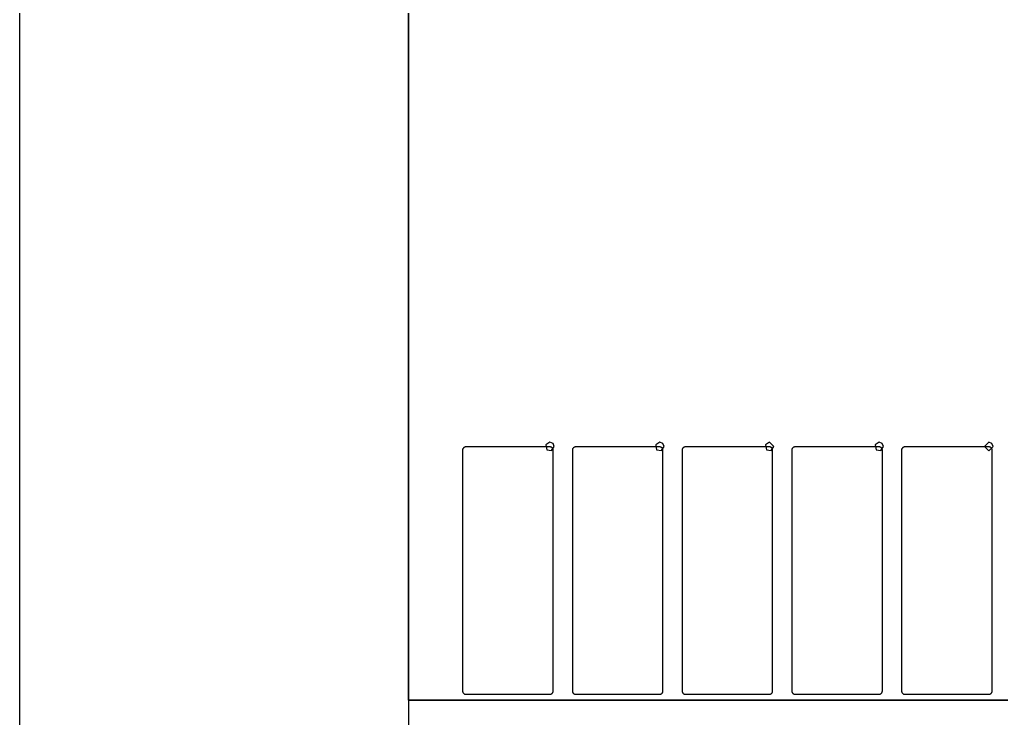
# Model space of a CAD drawing. Extents: x 114 to 258, y 8 to 198.
# Drawn here: x 137.55 to 160.27, y 24.89 to 41.05 of the extents above; entities that cross this region are included whole.
import ezdxf

# ---------------------------------------------------------------- set-up
doc = ezdxf.new("R2010")
doc.units = 0

msp = doc.modelspace()

# ---------------------------------------------------------------- linework, layer by layer
at = {"layer": 'Layer 1', "color": 7}
for points in [[(137.54862, 47.30984), (137.54862, 9.32414)], [(146.54784, 25.30836), (146.54784, 47.30984)], [(146.54784, 47.30984), (146.54784, 25.30836)], [(147.8153, 31.13004), (147.81784, 31.13766)], [(147.8153, 31.13004), (147.81784, 31.13766)], [(147.81784, 31.13766), (147.82292, 31.14274)], [(147.81784, 31.13766), (147.82292, 31.14274)], [(147.82292, 31.14274), (147.828, 31.14782)], [(147.82292, 31.14274), (147.828, 31.14782)], [(147.828, 31.14782), (147.83308, 31.15544)], [(147.828, 31.14782), (147.83308, 31.15544)], [(147.83308, 31.15544), (147.83816, 31.16052)], [(147.83308, 31.15544), (147.83816, 31.16052)], [(147.83816, 31.16052), (147.84324, 31.16306)], [(147.83816, 31.16052), (147.84324, 31.16306)], [(147.84324, 31.16306), (147.84832, 31.16814)], [(147.84324, 31.16306), (147.84832, 31.16814)], [(147.84832, 31.16814), (147.85594, 31.17068)], [(147.84832, 31.16814), (147.85594, 31.17068)], [(147.85594, 31.17068), (147.86356, 31.17322)], [(147.85594, 31.17068), (147.86356, 31.17322)], [(147.86356, 31.17322), (147.87118, 31.17576)], [(147.86356, 31.17322), (147.87118, 31.17576)], [(147.87118, 31.17576), (147.8788, 31.17576)], [(147.87118, 31.17576), (147.8788, 31.17576)], [(147.8788, 31.17576), (147.88388, 31.17576)], [(147.8788, 31.17576), (147.88388, 31.17576)], [(147.88388, 31.17576), (149.81428, 31.17576)], [(147.88388, 31.17576), (149.81428, 31.17576)], [(149.823932, 31.274998), (149.731544, 31.213266), (149.753221, 31.104287), (149.8622, 31.08261), (149.923932, 31.174998), (149.894643, 31.245709), (149.823932, 31.274998), (149.823932, 31.274998)], [(149.823932, 31.274998), (149.731544, 31.213266), (149.753221, 31.104287), (149.8622, 31.08261), (149.923932, 31.174998), (149.894643, 31.245709), (149.823932, 31.274998), (149.823932, 31.274998)], [(149.81428, 31.17576), (149.8219, 31.17576)], [(149.81428, 31.17576), (149.8219, 31.17576)], [(149.8219, 31.17576), (149.82952, 31.17576)], [(149.8219, 31.17576), (149.82952, 31.17576)], [(149.82952, 31.17576), (149.83714, 31.17322)], [(149.82952, 31.17576), (149.83714, 31.17322)], [(149.83714, 31.17322), (149.84476, 31.17068)], [(149.83714, 31.17322), (149.84476, 31.17068)], [(149.84476, 31.17068), (149.84984, 31.16814)], [(149.84476, 31.17068), (149.84984, 31.16814)], [(149.84984, 31.16814), (149.85746, 31.16306)], [(149.84984, 31.16814), (149.85746, 31.16306)], [(149.85746, 31.16306), (149.86254, 31.16052)], [(149.85746, 31.16306), (149.86254, 31.16052)], [(149.86254, 31.16052), (149.86762, 31.15544)], [(149.86254, 31.16052), (149.86762, 31.15544)], [(149.86762, 31.15544), (149.8727, 31.14782)], [(149.86762, 31.15544), (149.8727, 31.14782)], [(149.8727, 31.14782), (149.87778, 31.14274)], [(149.8727, 31.14782), (149.87778, 31.14274)], [(149.87778, 31.14274), (149.88032, 31.13766)], [(149.87778, 31.14274), (149.88032, 31.13766)], [(149.88032, 31.13766), (149.8854, 31.13004)], [(149.88032, 31.13766), (149.8854, 31.13004)], [(150.3553, 31.13004), (150.35784, 31.13766)], [(150.3553, 31.13004), (150.35784, 31.13766)], [(150.35784, 31.13766), (150.36292, 31.14274)], [(150.35784, 31.13766), (150.36292, 31.14274)], [(150.36292, 31.14274), (150.368, 31.14782)], [(150.36292, 31.14274), (150.368, 31.14782)], [(150.368, 31.14782), (150.37308, 31.15544)], [(150.368, 31.14782), (150.37308, 31.15544)], [(150.37308, 31.15544), (150.37816, 31.16052)], [(150.37308, 31.15544), (150.37816, 31.16052)], [(150.37816, 31.16052), (150.38324, 31.16306)], [(150.37816, 31.16052), (150.38324, 31.16306)], [(150.38324, 31.16306), (150.38832, 31.16814)], [(150.38324, 31.16306), (150.38832, 31.16814)], [(150.38832, 31.16814), (150.39594, 31.17068)], [(150.38832, 31.16814), (150.39594, 31.17068)], [(150.39594, 31.17068), (150.40356, 31.17322)], [(150.39594, 31.17068), (150.40356, 31.17322)], [(150.40356, 31.17322), (150.41118, 31.17576)], [(150.40356, 31.17322), (150.41118, 31.17576)], [(150.41118, 31.17576), (150.4188, 31.17576)], [(150.41118, 31.17576), (150.4188, 31.17576)], [(150.4188, 31.17576), (150.42388, 31.17576)], [(150.4188, 31.17576), (150.42388, 31.17576)], [(150.42388, 31.17576), (152.35428, 31.17576)], [(150.42388, 31.17576), (152.35428, 31.17576)], [(152.363932, 31.274998), (152.271544, 31.213266), (152.293221, 31.104287), (152.4022, 31.08261), (152.463932, 31.174998), (152.434643, 31.245709), (152.363932, 31.274998), (152.363932, 31.274998)], [(152.363932, 31.274998), (152.271544, 31.213266), (152.293221, 31.104287), (152.4022, 31.08261), (152.463932, 31.174998), (152.434643, 31.245709), (152.363932, 31.274998), (152.363932, 31.274998)], [(152.35428, 31.17576), (152.3619, 31.17576)], [(152.35428, 31.17576), (152.3619, 31.17576)], [(152.3619, 31.17576), (152.36952, 31.17576)], [(152.3619, 31.17576), (152.36952, 31.17576)], [(152.36952, 31.17576), (152.37714, 31.17322)], [(152.36952, 31.17576), (152.37714, 31.17322)], [(152.37714, 31.17322), (152.38476, 31.17068)], [(152.37714, 31.17322), (152.38476, 31.17068)], [(152.38476, 31.17068), (152.38984, 31.16814)], [(152.38476, 31.17068), (152.38984, 31.16814)], [(152.38984, 31.16814), (152.39746, 31.16306)], [(152.38984, 31.16814), (152.39746, 31.16306)], [(152.39746, 31.16306), (152.40254, 31.16052)], [(152.39746, 31.16306), (152.40254, 31.16052)], [(152.40254, 31.16052), (152.40762, 31.15544)], [(152.40254, 31.16052), (152.40762, 31.15544)], [(152.40762, 31.15544), (152.4127, 31.14782)], [(152.40762, 31.15544), (152.4127, 31.14782)], [(152.4127, 31.14782), (152.41778, 31.14274)], [(152.4127, 31.14782), (152.41778, 31.14274)], [(152.41778, 31.14274), (152.42032, 31.13766)], [(152.41778, 31.14274), (152.42032, 31.13766)], [(152.42032, 31.13766), (152.4254, 31.13004)], [(152.42032, 31.13766), (152.4254, 31.13004)], [(152.8953, 31.13004), (152.89784, 31.13766)], [(152.8953, 31.13004), (152.89784, 31.13766)], [(152.89784, 31.13766), (152.90292, 31.14274)], [(152.89784, 31.13766), (152.90292, 31.14274)], [(152.90292, 31.14274), (152.908, 31.14782)], [(152.90292, 31.14274), (152.908, 31.14782)], [(152.908, 31.14782), (152.91308, 31.15544)], [(152.908, 31.14782), (152.91308, 31.15544)], [(152.91308, 31.15544), (152.91816, 31.16052)], [(152.91308, 31.15544), (152.91816, 31.16052)], [(152.91816, 31.16052), (152.92324, 31.16306)], [(152.91816, 31.16052), (152.92324, 31.16306)], [(152.92324, 31.16306), (152.92832, 31.16814)], [(152.92324, 31.16306), (152.92832, 31.16814)], [(152.92832, 31.16814), (152.93594, 31.17068)], [(152.92832, 31.16814), (152.93594, 31.17068)], [(152.93594, 31.17068), (152.94356, 31.17322)], [(152.93594, 31.17068), (152.94356, 31.17322)], [(152.94356, 31.17322), (152.95118, 31.17576)], [(152.94356, 31.17322), (152.95118, 31.17576)], [(152.95118, 31.17576), (152.9588, 31.17576)], [(152.95118, 31.17576), (152.9588, 31.17576)], [(152.9588, 31.17576), (152.96388, 31.17576)], [(152.9588, 31.17576), (152.96388, 31.17576)], [(152.96388, 31.17576), (154.89428, 31.17576)], [(152.96388, 31.17576), (154.89428, 31.17576)], [(154.903932, 31.274998), (154.811544, 31.213266), (154.833221, 31.104287), (154.9422, 31.08261), (155.003932, 31.174998), (154.903932, 31.274998), (154.903932, 31.274998)], [(154.903932, 31.274998), (154.811544, 31.213266), (154.833221, 31.104287), (154.9422, 31.08261), (155.003932, 31.174998), (154.903932, 31.274998), (154.903932, 31.274998)], [(154.89428, 31.17576), (154.9019, 31.17576)], [(154.89428, 31.17576), (154.9019, 31.17576)], [(154.9019, 31.17576), (154.90952, 31.17576)], [(154.9019, 31.17576), (154.90952, 31.17576)], [(154.90952, 31.17576), (154.91714, 31.17322)], [(154.90952, 31.17576), (154.91714, 31.17322)], [(154.91714, 31.17322), (154.92476, 31.17068)], [(154.91714, 31.17322), (154.92476, 31.17068)], [(154.92476, 31.17068), (154.92984, 31.16814)], [(154.92476, 31.17068), (154.92984, 31.16814)], [(154.92984, 31.16814), (154.93746, 31.16306)], [(154.92984, 31.16814), (154.93746, 31.16306)], [(154.93746, 31.16306), (154.94254, 31.16052)], [(154.93746, 31.16306), (154.94254, 31.16052)], [(154.94254, 31.16052), (154.94762, 31.15544)], [(154.94254, 31.16052), (154.94762, 31.15544)], [(154.94762, 31.15544), (154.9527, 31.14782)], [(154.94762, 31.15544), (154.9527, 31.14782)], [(154.9527, 31.14782), (154.95778, 31.14274)], [(154.9527, 31.14782), (154.95778, 31.14274)], [(154.95778, 31.14274), (154.96032, 31.13766)], [(154.95778, 31.14274), (154.96032, 31.13766)], [(154.96032, 31.13766), (154.9654, 31.13004)], [(154.96032, 31.13766), (154.9654, 31.13004)], [(155.4353, 31.13004), (155.43784, 31.13766)], [(155.4353, 31.13004), (155.43784, 31.13766)], [(155.43784, 31.13766), (155.44292, 31.14274)], [(155.43784, 31.13766), (155.44292, 31.14274)], [(155.44292, 31.14274), (155.448, 31.14782)], [(155.44292, 31.14274), (155.448, 31.14782)], [(155.448, 31.14782), (155.45308, 31.15544)], [(155.448, 31.14782), (155.45308, 31.15544)], [(155.45308, 31.15544), (155.45816, 31.16052)], [(155.45308, 31.15544), (155.45816, 31.16052)], [(155.45816, 31.16052), (155.46324, 31.16306)], [(155.45816, 31.16052), (155.46324, 31.16306)], [(155.46324, 31.16306), (155.46832, 31.16814)], [(155.46324, 31.16306), (155.46832, 31.16814)], [(155.46832, 31.16814), (155.47594, 31.17068)], [(155.46832, 31.16814), (155.47594, 31.17068)], [(155.47594, 31.17068), (155.48356, 31.17322)], [(155.47594, 31.17068), (155.48356, 31.17322)], [(155.48356, 31.17322), (155.49118, 31.17576)], [(155.48356, 31.17322), (155.49118, 31.17576)], [(155.49118, 31.17576), (155.4988, 31.17576)], [(155.49118, 31.17576), (155.4988, 31.17576)], [(155.4988, 31.17576), (155.50388, 31.17576)], [(155.4988, 31.17576), (155.50388, 31.17576)], [(155.50388, 31.17576), (157.43428, 31.17576)], [(155.50388, 31.17576), (157.43428, 31.17576)], [(157.443932, 31.274998), (157.351544, 31.213266), (157.373221, 31.104287), (157.4822, 31.08261), (157.543932, 31.174998), (157.514643, 31.245709), (157.443932, 31.274998), (157.443932, 31.274998)], [(157.443932, 31.274998), (157.351544, 31.213266), (157.373221, 31.104287), (157.4822, 31.08261), (157.543932, 31.174998), (157.514643, 31.245709), (157.443932, 31.274998), (157.443932, 31.274998)], [(157.43428, 31.17576), (157.4419, 31.17576)], [(157.43428, 31.17576), (157.4419, 31.17576)], [(157.4419, 31.17576), (157.44952, 31.17576)], [(157.4419, 31.17576), (157.44952, 31.17576)], [(157.44952, 31.17576), (157.45714, 31.17322)], [(157.44952, 31.17576), (157.45714, 31.17322)], [(157.45714, 31.17322), (157.46476, 31.17068)], [(157.45714, 31.17322), (157.46476, 31.17068)], [(157.46476, 31.17068), (157.46984, 31.16814)], [(157.46476, 31.17068), (157.46984, 31.16814)], [(157.46984, 31.16814), (157.47746, 31.16306)], [(157.46984, 31.16814), (157.47746, 31.16306)], [(157.47746, 31.16306), (157.48254, 31.16052)], [(157.47746, 31.16306), (157.48254, 31.16052)], [(157.48254, 31.16052), (157.48762, 31.15544)], [(157.48254, 31.16052), (157.48762, 31.15544)], [(157.48762, 31.15544), (157.4927, 31.14782)], [(157.48762, 31.15544), (157.4927, 31.14782)], [(157.4927, 31.14782), (157.49778, 31.14274)], [(157.4927, 31.14782), (157.49778, 31.14274)], [(157.49778, 31.14274), (157.50032, 31.13766)], [(157.49778, 31.14274), (157.50032, 31.13766)], [(157.50032, 31.13766), (157.5054, 31.13004)], [(157.50032, 31.13766), (157.5054, 31.13004)], [(157.9753, 31.13004), (157.97784, 31.13766)], [(157.9753, 31.13004), (157.97784, 31.13766)], [(157.97784, 31.13766), (157.98292, 31.14274)], [(157.97784, 31.13766), (157.98292, 31.14274)], [(157.98292, 31.14274), (157.988, 31.14782)], [(157.98292, 31.14274), (157.988, 31.14782)], [(157.988, 31.14782), (157.99308, 31.15544)], [(157.988, 31.14782), (157.99308, 31.15544)], [(157.99308, 31.15544), (157.99816, 31.16052)], [(157.99308, 31.15544), (157.99816, 31.16052)], [(157.99816, 31.16052), (158.00324, 31.16306)], [(157.99816, 31.16052), (158.00324, 31.16306)], [(158.00324, 31.16306), (158.00832, 31.16814)], [(158.00324, 31.16306), (158.00832, 31.16814)], [(158.00832, 31.16814), (158.01594, 31.17068)], [(158.00832, 31.16814), (158.01594, 31.17068)], [(158.01594, 31.17068), (158.02356, 31.17322)], [(158.01594, 31.17068), (158.02356, 31.17322)], [(158.02356, 31.17322), (158.03118, 31.17576)], [(158.02356, 31.17322), (158.03118, 31.17576)], [(158.03118, 31.17576), (158.0388, 31.17576)], [(158.03118, 31.17576), (158.0388, 31.17576)], [(158.0388, 31.17576), (158.04388, 31.17576)], [(158.0388, 31.17576), (158.04388, 31.17576)], [(158.04388, 31.17576), (159.97428, 31.17576)], [(158.04388, 31.17576), (159.97428, 31.17576)], [(159.983932, 31.274998), (159.883932, 31.174998), (159.983932, 31.074998), (160.083932, 31.174998), (160.054643, 31.245709), (159.983932, 31.274998), (159.983932, 31.274998)], [(159.983932, 31.274998), (159.883932, 31.174998), (159.983932, 31.074998), (160.083932, 31.174998), (160.054643, 31.245709), (159.983932, 31.274998), (159.983932, 31.274998)], [(159.97428, 31.17576), (159.9819, 31.17576)], [(159.97428, 31.17576), (159.9819, 31.17576)], [(159.9819, 31.17576), (159.98952, 31.17576)], [(159.9819, 31.17576), (159.98952, 31.17576)], [(159.98952, 31.17576), (159.99714, 31.17322)], [(159.98952, 31.17576), (159.99714, 31.17322)], [(159.99714, 31.17322), (160.00476, 31.17068)], [(159.99714, 31.17322), (160.00476, 31.17068)], [(160.00476, 31.17068), (160.00984, 31.16814)], [(160.00476, 31.17068), (160.00984, 31.16814)], [(160.00984, 31.16814), (160.01746, 31.16306)], [(160.00984, 31.16814), (160.01746, 31.16306)], [(160.01746, 31.16306), (160.02254, 31.16052)], [(160.01746, 31.16306), (160.02254, 31.16052)], [(160.02254, 31.16052), (160.02762, 31.15544)], [(160.02254, 31.16052), (160.02762, 31.15544)], [(160.02762, 31.15544), (160.0327, 31.14782)], [(160.02762, 31.15544), (160.0327, 31.14782)], [(160.0327, 31.14782), (160.03778, 31.14274)], [(160.0327, 31.14782), (160.03778, 31.14274)], [(160.03778, 31.14274), (160.04032, 31.13766)], [(160.03778, 31.14274), (160.04032, 31.13766)], [(160.04032, 31.13766), (160.0454, 31.13004)], [(160.04032, 31.13766), (160.0454, 31.13004)], [(147.81022, 31.1148), (147.81276, 31.12242)], [(147.81022, 31.1148), (147.81276, 31.12242)], [(147.81022, 31.10972), (147.81022, 31.1148)], [(147.81022, 31.10972), (147.81022, 31.1148)], [(147.81022, 31.1021), (147.81022, 31.10972)], [(147.81022, 31.1021), (147.81022, 31.10972)], [(147.81022, 25.5141), (147.81022, 31.1021)], [(147.81022, 25.5141), (147.81022, 31.1021)], [(147.81276, 31.12242), (147.8153, 31.13004)], [(147.81276, 31.12242), (147.8153, 31.13004)], [(149.8854, 31.13004), (149.88794, 31.12242)], [(149.8854, 31.13004), (149.88794, 31.12242)], [(149.88794, 31.12242), (149.88794, 31.1148)], [(149.88794, 31.12242), (149.88794, 31.1148)], [(149.88794, 31.1148), (149.89048, 31.10972)], [(149.88794, 31.1148), (149.89048, 31.10972)], [(149.89048, 31.10972), (149.89048, 31.1021)], [(149.89048, 31.10972), (149.89048, 31.1021)], [(149.89048, 31.1021), (149.89048, 25.5141)], [(149.89048, 31.1021), (149.89048, 25.5141)], [(150.35022, 31.1148), (150.35276, 31.12242)], [(150.35022, 31.1148), (150.35276, 31.12242)], [(150.35022, 31.10972), (150.35022, 31.1148)], [(150.35022, 31.10972), (150.35022, 31.1148)], [(150.35022, 31.1021), (150.35022, 31.10972)], [(150.35022, 31.1021), (150.35022, 31.10972)], [(150.35022, 25.5141), (150.35022, 31.1021)], [(150.35022, 25.5141), (150.35022, 31.1021)], [(150.35276, 31.12242), (150.3553, 31.13004)], [(150.35276, 31.12242), (150.3553, 31.13004)], [(152.4254, 31.13004), (152.42794, 31.12242)], [(152.4254, 31.13004), (152.42794, 31.12242)], [(152.42794, 31.12242), (152.42794, 31.1148)], [(152.42794, 31.12242), (152.42794, 31.1148)], [(152.42794, 31.1148), (152.43048, 31.10972)], [(152.42794, 31.1148), (152.43048, 31.10972)], [(152.43048, 31.10972), (152.43048, 31.1021)], [(152.43048, 31.10972), (152.43048, 31.1021)], [(152.43048, 31.1021), (152.43048, 25.5141)], [(152.43048, 31.1021), (152.43048, 25.5141)], [(152.89022, 31.1148), (152.89276, 31.12242)], [(152.89022, 31.1148), (152.89276, 31.12242)], [(152.89022, 31.10972), (152.89022, 31.1148)], [(152.89022, 31.10972), (152.89022, 31.1148)], [(152.89022, 31.1021), (152.89022, 31.10972)], [(152.89022, 31.1021), (152.89022, 31.10972)], [(152.89022, 25.5141), (152.89022, 31.1021)], [(152.89022, 25.5141), (152.89022, 31.1021)], [(152.89276, 31.12242), (152.8953, 31.13004)], [(152.89276, 31.12242), (152.8953, 31.13004)], [(154.9654, 31.13004), (154.96794, 31.12242)], [(154.9654, 31.13004), (154.96794, 31.12242)], [(154.96794, 31.12242), (154.96794, 31.1148)], [(154.96794, 31.12242), (154.96794, 31.1148)], [(154.96794, 31.1148), (154.97048, 31.10972)], [(154.96794, 31.1148), (154.97048, 31.10972)], [(154.97048, 31.10972), (154.97048, 31.1021)], [(154.97048, 31.10972), (154.97048, 31.1021)], [(154.97048, 31.1021), (154.97048, 25.5141)], [(154.97048, 31.1021), (154.97048, 25.5141)], [(155.43022, 31.1148), (155.43276, 31.12242)], [(155.43022, 31.1148), (155.43276, 31.12242)], [(155.43022, 31.10972), (155.43022, 31.1148)], [(155.43022, 31.10972), (155.43022, 31.1148)], [(155.43022, 31.1021), (155.43022, 31.10972)], [(155.43022, 31.1021), (155.43022, 31.10972)], [(155.43022, 25.5141), (155.43022, 31.1021)], [(155.43022, 25.5141), (155.43022, 31.1021)], [(155.43276, 31.12242), (155.4353, 31.13004)], [(155.43276, 31.12242), (155.4353, 31.13004)], [(157.5054, 31.13004), (157.50794, 31.12242)], [(157.5054, 31.13004), (157.50794, 31.12242)], [(157.50794, 31.12242), (157.50794, 31.1148)], [(157.50794, 31.12242), (157.50794, 31.1148)], [(157.50794, 31.1148), (157.51048, 31.10972)], [(157.50794, 31.1148), (157.51048, 31.10972)], [(157.51048, 31.10972), (157.51048, 31.1021)], [(157.51048, 31.10972), (157.51048, 31.1021)], [(157.51048, 31.1021), (157.51048, 25.5141)], [(157.51048, 31.1021), (157.51048, 25.5141)], [(157.97022, 31.1148), (157.97276, 31.12242)], [(157.97022, 31.1148), (157.97276, 31.12242)], [(157.97022, 31.10972), (157.97022, 31.1148)], [(157.97022, 31.10972), (157.97022, 31.1148)], [(157.97022, 31.1021), (157.97022, 31.10972)], [(157.97022, 31.1021), (157.97022, 31.10972)], [(157.97022, 25.5141), (157.97022, 31.1021)], [(157.97022, 25.5141), (157.97022, 31.1021)], [(157.97276, 31.12242), (157.9753, 31.13004)], [(157.97276, 31.12242), (157.9753, 31.13004)], [(160.0454, 31.13004), (160.04794, 31.12242)], [(160.0454, 31.13004), (160.04794, 31.12242)], [(160.04794, 31.12242), (160.04794, 31.1148)], [(160.04794, 31.12242), (160.04794, 31.1148)], [(160.04794, 31.1148), (160.05048, 31.10972)], [(160.04794, 31.1148), (160.05048, 31.10972)], [(160.05048, 31.10972), (160.05048, 31.1021)], [(160.05048, 31.10972), (160.05048, 31.1021)], [(160.05048, 31.1021), (160.05048, 25.5141)], [(160.05048, 31.1021), (160.05048, 25.5141)], [(147.81022, 25.50648), (147.81022, 25.5141)], [(147.81022, 25.50648), (147.81022, 25.5141)], [(147.81022, 25.49886), (147.81022, 25.50648)], [(147.81022, 25.49886), (147.81022, 25.50648)], [(147.81276, 25.49124), (147.81022, 25.49886)], [(147.81276, 25.49124), (147.81022, 25.49886)], [(147.8153, 25.48362), (147.81276, 25.49124)], [(147.8153, 25.48362), (147.81276, 25.49124)], [(147.81784, 25.47854), (147.8153, 25.48362)], [(147.81784, 25.47854), (147.8153, 25.48362)], [(147.82292, 25.47092), (147.81784, 25.47854)], [(147.82292, 25.47092), (147.81784, 25.47854)], [(147.828, 25.46584), (147.82292, 25.47092)], [(147.828, 25.46584), (147.82292, 25.47092)], [(147.83308, 25.46076), (147.828, 25.46584)], [(147.83308, 25.46076), (147.828, 25.46584)], [(147.83816, 25.45568), (147.83308, 25.46076)], [(147.83816, 25.45568), (147.83308, 25.46076)], [(147.84324, 25.4506), (147.83816, 25.45568)], [(147.84324, 25.4506), (147.83816, 25.45568)], [(147.84832, 25.44806), (147.84324, 25.4506)], [(147.84832, 25.44806), (147.84324, 25.4506)], [(149.85746, 25.4506), (149.84984, 25.44806)], [(149.85746, 25.4506), (149.84984, 25.44806)], [(149.86254, 25.45568), (149.85746, 25.4506)], [(149.86254, 25.45568), (149.85746, 25.4506)], [(149.86762, 25.46076), (149.86254, 25.45568)], [(149.86762, 25.46076), (149.86254, 25.45568)], [(149.8727, 25.46584), (149.86762, 25.46076)], [(149.8727, 25.46584), (149.86762, 25.46076)], [(149.87778, 25.47092), (149.8727, 25.46584)], [(149.87778, 25.47092), (149.8727, 25.46584)], [(149.88032, 25.47854), (149.87778, 25.47092)], [(149.88032, 25.47854), (149.87778, 25.47092)], [(149.8854, 25.48362), (149.88032, 25.47854)], [(149.8854, 25.48362), (149.88032, 25.47854)], [(149.88794, 25.49124), (149.8854, 25.48362)], [(149.88794, 25.49124), (149.8854, 25.48362)], [(149.89048, 25.50648), (149.88794, 25.49886)], [(149.89048, 25.50648), (149.88794, 25.49886)], [(149.88794, 25.49886), (149.88794, 25.49124)], [(149.88794, 25.49886), (149.88794, 25.49124)], [(149.89048, 25.5141), (149.89048, 25.50648)], [(149.89048, 25.5141), (149.89048, 25.50648)], [(150.35022, 25.50648), (150.35022, 25.5141)], [(150.35022, 25.50648), (150.35022, 25.5141)], [(150.35022, 25.49886), (150.35022, 25.50648)], [(150.35022, 25.49886), (150.35022, 25.50648)], [(150.35276, 25.49124), (150.35022, 25.49886)], [(150.35276, 25.49124), (150.35022, 25.49886)], [(150.3553, 25.48362), (150.35276, 25.49124)], [(150.3553, 25.48362), (150.35276, 25.49124)], [(150.35784, 25.47854), (150.3553, 25.48362)], [(150.35784, 25.47854), (150.3553, 25.48362)], [(150.36292, 25.47092), (150.35784, 25.47854)], [(150.36292, 25.47092), (150.35784, 25.47854)], [(150.368, 25.46584), (150.36292, 25.47092)], [(150.368, 25.46584), (150.36292, 25.47092)], [(150.37308, 25.46076), (150.368, 25.46584)], [(150.37308, 25.46076), (150.368, 25.46584)], [(150.37816, 25.45568), (150.37308, 25.46076)], [(150.37816, 25.45568), (150.37308, 25.46076)], [(150.38324, 25.4506), (150.37816, 25.45568)], [(150.38324, 25.4506), (150.37816, 25.45568)], [(150.38832, 25.44806), (150.38324, 25.4506)], [(150.38832, 25.44806), (150.38324, 25.4506)], [(152.39746, 25.4506), (152.38984, 25.44806)], [(152.39746, 25.4506), (152.38984, 25.44806)], [(152.40254, 25.45568), (152.39746, 25.4506)], [(152.40254, 25.45568), (152.39746, 25.4506)], [(152.40762, 25.46076), (152.40254, 25.45568)], [(152.40762, 25.46076), (152.40254, 25.45568)], [(152.4127, 25.46584), (152.40762, 25.46076)], [(152.4127, 25.46584), (152.40762, 25.46076)], [(152.41778, 25.47092), (152.4127, 25.46584)], [(152.41778, 25.47092), (152.4127, 25.46584)], [(152.42032, 25.47854), (152.41778, 25.47092)], [(152.42032, 25.47854), (152.41778, 25.47092)], [(152.4254, 25.48362), (152.42032, 25.47854)], [(152.4254, 25.48362), (152.42032, 25.47854)], [(152.42794, 25.49124), (152.4254, 25.48362)], [(152.42794, 25.49124), (152.4254, 25.48362)], [(152.43048, 25.50648), (152.42794, 25.49886)], [(152.43048, 25.50648), (152.42794, 25.49886)], [(152.42794, 25.49886), (152.42794, 25.49124)], [(152.42794, 25.49886), (152.42794, 25.49124)], [(152.43048, 25.5141), (152.43048, 25.50648)], [(152.43048, 25.5141), (152.43048, 25.50648)], [(152.89022, 25.50648), (152.89022, 25.5141)], [(152.89022, 25.50648), (152.89022, 25.5141)], [(152.89022, 25.49886), (152.89022, 25.50648)], [(152.89022, 25.49886), (152.89022, 25.50648)], [(152.89276, 25.49124), (152.89022, 25.49886)], [(152.89276, 25.49124), (152.89022, 25.49886)], [(152.8953, 25.48362), (152.89276, 25.49124)], [(152.8953, 25.48362), (152.89276, 25.49124)], [(152.89784, 25.47854), (152.8953, 25.48362)], [(152.89784, 25.47854), (152.8953, 25.48362)], [(152.90292, 25.47092), (152.89784, 25.47854)], [(152.90292, 25.47092), (152.89784, 25.47854)], [(152.908, 25.46584), (152.90292, 25.47092)], [(152.908, 25.46584), (152.90292, 25.47092)], [(152.91308, 25.46076), (152.908, 25.46584)], [(152.91308, 25.46076), (152.908, 25.46584)], [(152.91816, 25.45568), (152.91308, 25.46076)], [(152.91816, 25.45568), (152.91308, 25.46076)], [(152.92324, 25.4506), (152.91816, 25.45568)], [(152.92324, 25.4506), (152.91816, 25.45568)], [(152.92832, 25.44806), (152.92324, 25.4506)], [(152.92832, 25.44806), (152.92324, 25.4506)], [(154.93746, 25.4506), (154.92984, 25.44806)], [(154.93746, 25.4506), (154.92984, 25.44806)], [(154.94254, 25.45568), (154.93746, 25.4506)], [(154.94254, 25.45568), (154.93746, 25.4506)], [(154.94762, 25.46076), (154.94254, 25.45568)], [(154.94762, 25.46076), (154.94254, 25.45568)], [(154.9527, 25.46584), (154.94762, 25.46076)], [(154.9527, 25.46584), (154.94762, 25.46076)], [(154.95778, 25.47092), (154.9527, 25.46584)], [(154.95778, 25.47092), (154.9527, 25.46584)], [(154.96032, 25.47854), (154.95778, 25.47092)], [(154.96032, 25.47854), (154.95778, 25.47092)], [(154.9654, 25.48362), (154.96032, 25.47854)], [(154.9654, 25.48362), (154.96032, 25.47854)], [(154.96794, 25.49124), (154.9654, 25.48362)], [(154.96794, 25.49124), (154.9654, 25.48362)], [(154.97048, 25.50648), (154.96794, 25.49886)], [(154.97048, 25.50648), (154.96794, 25.49886)], [(154.96794, 25.49886), (154.96794, 25.49124)], [(154.96794, 25.49886), (154.96794, 25.49124)], [(154.97048, 25.5141), (154.97048, 25.50648)], [(154.97048, 25.5141), (154.97048, 25.50648)], [(155.43022, 25.50648), (155.43022, 25.5141)], [(155.43022, 25.50648), (155.43022, 25.5141)], [(155.43022, 25.49886), (155.43022, 25.50648)], [(155.43022, 25.49886), (155.43022, 25.50648)], [(155.43276, 25.49124), (155.43022, 25.49886)], [(155.43276, 25.49124), (155.43022, 25.49886)], [(155.4353, 25.48362), (155.43276, 25.49124)], [(155.4353, 25.48362), (155.43276, 25.49124)], [(155.43784, 25.47854), (155.4353, 25.48362)], [(155.43784, 25.47854), (155.4353, 25.48362)], [(155.44292, 25.47092), (155.43784, 25.47854)], [(155.44292, 25.47092), (155.43784, 25.47854)], [(155.448, 25.46584), (155.44292, 25.47092)], [(155.448, 25.46584), (155.44292, 25.47092)], [(155.45308, 25.46076), (155.448, 25.46584)], [(155.45308, 25.46076), (155.448, 25.46584)], [(155.45816, 25.45568), (155.45308, 25.46076)], [(155.45816, 25.45568), (155.45308, 25.46076)], [(155.46324, 25.4506), (155.45816, 25.45568)], [(155.46324, 25.4506), (155.45816, 25.45568)], [(155.46832, 25.44806), (155.46324, 25.4506)], [(155.46832, 25.44806), (155.46324, 25.4506)], [(157.47746, 25.4506), (157.46984, 25.44806)], [(157.47746, 25.4506), (157.46984, 25.44806)], [(157.48254, 25.45568), (157.47746, 25.4506)], [(157.48254, 25.45568), (157.47746, 25.4506)], [(157.48762, 25.46076), (157.48254, 25.45568)], [(157.48762, 25.46076), (157.48254, 25.45568)], [(157.4927, 25.46584), (157.48762, 25.46076)], [(157.4927, 25.46584), (157.48762, 25.46076)], [(157.49778, 25.47092), (157.4927, 25.46584)], [(157.49778, 25.47092), (157.4927, 25.46584)], [(157.50032, 25.47854), (157.49778, 25.47092)], [(157.50032, 25.47854), (157.49778, 25.47092)], [(157.5054, 25.48362), (157.50032, 25.47854)], [(157.5054, 25.48362), (157.50032, 25.47854)], [(157.50794, 25.49124), (157.5054, 25.48362)], [(157.50794, 25.49124), (157.5054, 25.48362)], [(157.51048, 25.50648), (157.50794, 25.49886)], [(157.51048, 25.50648), (157.50794, 25.49886)], [(157.50794, 25.49886), (157.50794, 25.49124)], [(157.50794, 25.49886), (157.50794, 25.49124)], [(157.51048, 25.5141), (157.51048, 25.50648)], [(157.51048, 25.5141), (157.51048, 25.50648)], [(157.97022, 25.50648), (157.97022, 25.5141)], [(157.97022, 25.50648), (157.97022, 25.5141)], [(157.97022, 25.49886), (157.97022, 25.50648)], [(157.97022, 25.49886), (157.97022, 25.50648)], [(157.97276, 25.49124), (157.97022, 25.49886)], [(157.97276, 25.49124), (157.97022, 25.49886)], [(157.9753, 25.48362), (157.97276, 25.49124)], [(157.9753, 25.48362), (157.97276, 25.49124)], [(157.97784, 25.47854), (157.9753, 25.48362)], [(157.97784, 25.47854), (157.9753, 25.48362)], [(157.98292, 25.47092), (157.97784, 25.47854)], [(157.98292, 25.47092), (157.97784, 25.47854)], [(157.988, 25.46584), (157.98292, 25.47092)], [(157.988, 25.46584), (157.98292, 25.47092)], [(157.99308, 25.46076), (157.988, 25.46584)], [(157.99308, 25.46076), (157.988, 25.46584)], [(157.99816, 25.45568), (157.99308, 25.46076)], [(157.99816, 25.45568), (157.99308, 25.46076)], [(158.00324, 25.4506), (157.99816, 25.45568)], [(158.00324, 25.4506), (157.99816, 25.45568)], [(158.00832, 25.44806), (158.00324, 25.4506)], [(158.00832, 25.44806), (158.00324, 25.4506)], [(160.01746, 25.4506), (160.00984, 25.44806)], [(160.01746, 25.4506), (160.00984, 25.44806)], [(160.02254, 25.45568), (160.01746, 25.4506)], [(160.02254, 25.45568), (160.01746, 25.4506)], [(160.02762, 25.46076), (160.02254, 25.45568)], [(160.02762, 25.46076), (160.02254, 25.45568)], [(160.0327, 25.46584), (160.02762, 25.46076)], [(160.0327, 25.46584), (160.02762, 25.46076)], [(160.03778, 25.47092), (160.0327, 25.46584)], [(160.03778, 25.47092), (160.0327, 25.46584)], [(160.04032, 25.47854), (160.03778, 25.47092)], [(160.04032, 25.47854), (160.03778, 25.47092)], [(160.0454, 25.48362), (160.04032, 25.47854)], [(160.0454, 25.48362), (160.04032, 25.47854)], [(160.04794, 25.49124), (160.0454, 25.48362)], [(160.04794, 25.49124), (160.0454, 25.48362)], [(160.05048, 25.50648), (160.04794, 25.49886)], [(160.05048, 25.50648), (160.04794, 25.49886)], [(160.04794, 25.49886), (160.04794, 25.49124)], [(160.04794, 25.49886), (160.04794, 25.49124)], [(160.05048, 25.5141), (160.05048, 25.50648)], [(160.05048, 25.5141), (160.05048, 25.50648)], [(146.54784, 25.30836), (146.54784, 13.3221)], [(166.5478, 25.30836), (146.54784, 25.30836)], [(146.54784, 25.30836), (166.5478, 25.30836)], [(147.85594, 25.44298), (147.84832, 25.44806)], [(147.85594, 25.44298), (147.84832, 25.44806)], [(147.86356, 25.44044), (147.85594, 25.44298)], [(147.86356, 25.44044), (147.85594, 25.44298)], [(147.87118, 25.44044), (147.86356, 25.44044)], [(147.87118, 25.44044), (147.86356, 25.44044)], [(147.8788, 25.4379), (147.87118, 25.44044)], [(147.8788, 25.4379), (147.87118, 25.44044)], [(147.88388, 25.4379), (147.8788, 25.4379)], [(147.88388, 25.4379), (147.8788, 25.4379)], [(149.81428, 25.4379), (147.88388, 25.4379)], [(149.81428, 25.4379), (147.88388, 25.4379)], [(149.8219, 25.4379), (149.81428, 25.4379)], [(149.8219, 25.4379), (149.81428, 25.4379)], [(149.82952, 25.44044), (149.8219, 25.4379)], [(149.82952, 25.44044), (149.8219, 25.4379)], [(149.83714, 25.44044), (149.82952, 25.44044)], [(149.83714, 25.44044), (149.82952, 25.44044)], [(149.84476, 25.44298), (149.83714, 25.44044)], [(149.84476, 25.44298), (149.83714, 25.44044)], [(149.84984, 25.44806), (149.84476, 25.44298)], [(149.84984, 25.44806), (149.84476, 25.44298)], [(150.39594, 25.44298), (150.38832, 25.44806)], [(150.39594, 25.44298), (150.38832, 25.44806)], [(150.40356, 25.44044), (150.39594, 25.44298)], [(150.40356, 25.44044), (150.39594, 25.44298)], [(150.41118, 25.44044), (150.40356, 25.44044)], [(150.41118, 25.44044), (150.40356, 25.44044)], [(150.4188, 25.4379), (150.41118, 25.44044)], [(150.4188, 25.4379), (150.41118, 25.44044)], [(150.42388, 25.4379), (150.4188, 25.4379)], [(150.42388, 25.4379), (150.4188, 25.4379)], [(152.35428, 25.4379), (150.42388, 25.4379)], [(152.35428, 25.4379), (150.42388, 25.4379)], [(152.3619, 25.4379), (152.35428, 25.4379)], [(152.3619, 25.4379), (152.35428, 25.4379)], [(152.36952, 25.44044), (152.3619, 25.4379)], [(152.36952, 25.44044), (152.3619, 25.4379)], [(152.37714, 25.44044), (152.36952, 25.44044)], [(152.37714, 25.44044), (152.36952, 25.44044)], [(152.38476, 25.44298), (152.37714, 25.44044)], [(152.38476, 25.44298), (152.37714, 25.44044)], [(152.38984, 25.44806), (152.38476, 25.44298)], [(152.38984, 25.44806), (152.38476, 25.44298)], [(152.93594, 25.44298), (152.92832, 25.44806)], [(152.93594, 25.44298), (152.92832, 25.44806)], [(152.94356, 25.44044), (152.93594, 25.44298)], [(152.94356, 25.44044), (152.93594, 25.44298)], [(152.95118, 25.44044), (152.94356, 25.44044)], [(152.95118, 25.44044), (152.94356, 25.44044)], [(152.9588, 25.4379), (152.95118, 25.44044)], [(152.9588, 25.4379), (152.95118, 25.44044)], [(152.96388, 25.4379), (152.9588, 25.4379)], [(152.96388, 25.4379), (152.9588, 25.4379)], [(154.89428, 25.4379), (152.96388, 25.4379)], [(154.89428, 25.4379), (152.96388, 25.4379)], [(154.9019, 25.4379), (154.89428, 25.4379)], [(154.9019, 25.4379), (154.89428, 25.4379)], [(154.90952, 25.44044), (154.9019, 25.4379)], [(154.90952, 25.44044), (154.9019, 25.4379)], [(154.91714, 25.44044), (154.90952, 25.44044)], [(154.91714, 25.44044), (154.90952, 25.44044)], [(154.92476, 25.44298), (154.91714, 25.44044)], [(154.92476, 25.44298), (154.91714, 25.44044)], [(154.92984, 25.44806), (154.92476, 25.44298)], [(154.92984, 25.44806), (154.92476, 25.44298)], [(155.47594, 25.44298), (155.46832, 25.44806)], [(155.47594, 25.44298), (155.46832, 25.44806)], [(155.48356, 25.44044), (155.47594, 25.44298)], [(155.48356, 25.44044), (155.47594, 25.44298)], [(155.49118, 25.44044), (155.48356, 25.44044)], [(155.49118, 25.44044), (155.48356, 25.44044)], [(155.4988, 25.4379), (155.49118, 25.44044)], [(155.4988, 25.4379), (155.49118, 25.44044)], [(155.50388, 25.4379), (155.4988, 25.4379)], [(155.50388, 25.4379), (155.4988, 25.4379)], [(157.43428, 25.4379), (155.50388, 25.4379)], [(157.43428, 25.4379), (155.50388, 25.4379)], [(157.4419, 25.4379), (157.43428, 25.4379)], [(157.4419, 25.4379), (157.43428, 25.4379)], [(157.44952, 25.44044), (157.4419, 25.4379)], [(157.44952, 25.44044), (157.4419, 25.4379)], [(157.45714, 25.44044), (157.44952, 25.44044)], [(157.45714, 25.44044), (157.44952, 25.44044)], [(157.46476, 25.44298), (157.45714, 25.44044)], [(157.46476, 25.44298), (157.45714, 25.44044)], [(157.46984, 25.44806), (157.46476, 25.44298)], [(157.46984, 25.44806), (157.46476, 25.44298)], [(158.01594, 25.44298), (158.00832, 25.44806)], [(158.01594, 25.44298), (158.00832, 25.44806)], [(158.02356, 25.44044), (158.01594, 25.44298)], [(158.02356, 25.44044), (158.01594, 25.44298)], [(158.03118, 25.44044), (158.02356, 25.44044)], [(158.03118, 25.44044), (158.02356, 25.44044)], [(158.0388, 25.4379), (158.03118, 25.44044)], [(158.0388, 25.4379), (158.03118, 25.44044)], [(158.04388, 25.4379), (158.0388, 25.4379)], [(158.04388, 25.4379), (158.0388, 25.4379)], [(159.97428, 25.4379), (158.04388, 25.4379)], [(159.97428, 25.4379), (158.04388, 25.4379)], [(159.9819, 25.4379), (159.97428, 25.4379)], [(159.9819, 25.4379), (159.97428, 25.4379)], [(159.98952, 25.44044), (159.9819, 25.4379)], [(159.98952, 25.44044), (159.9819, 25.4379)], [(159.99714, 25.44044), (159.98952, 25.44044)], [(159.99714, 25.44044), (159.98952, 25.44044)], [(160.00476, 25.44298), (159.99714, 25.44044)], [(160.00476, 25.44298), (159.99714, 25.44044)], [(160.00984, 25.44806), (160.00476, 25.44298)], [(160.00984, 25.44806), (160.00476, 25.44298)]]:
    msp.add_lwpolyline(points, dxfattribs=at)

doc.saveas('drawing.dxf')
